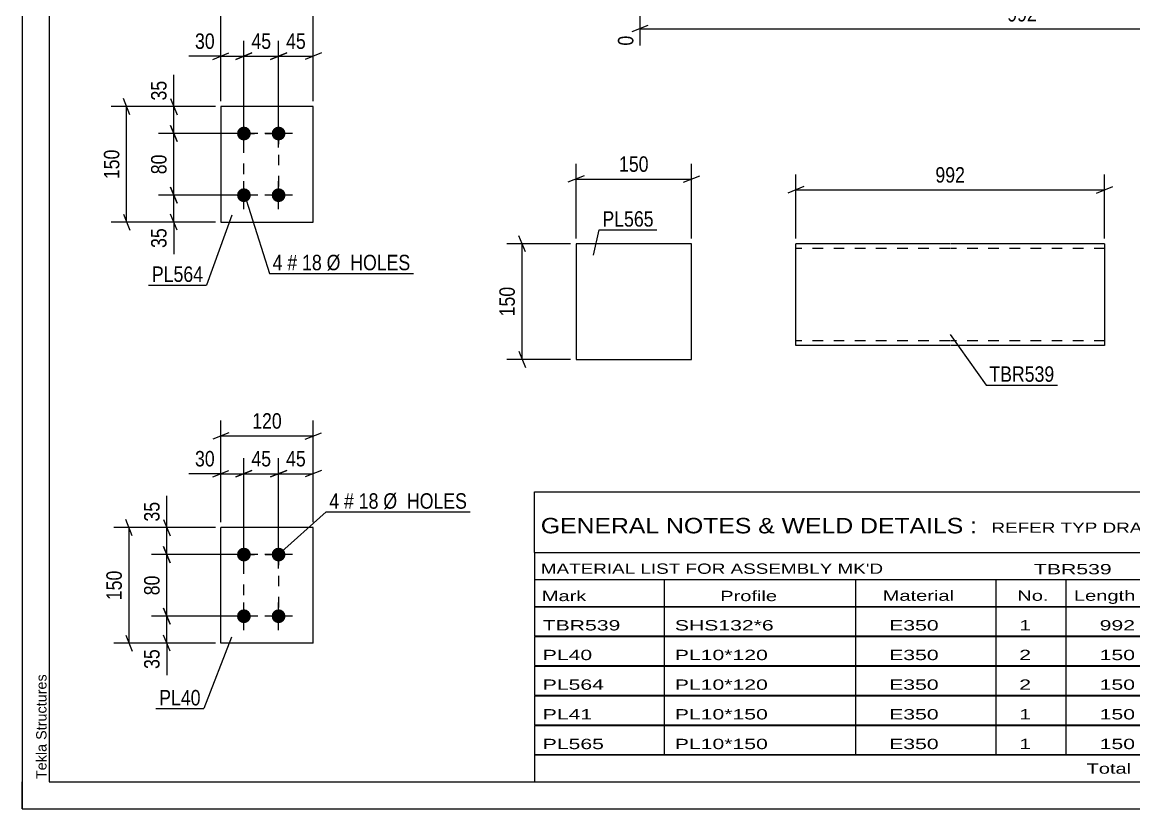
# Model space of a CAD drawing. Header units: millimetres. Extents: x 0 to 420, y 0 to 297.
# Drawn here: x 0 to 206.1, y 0 to 145.8 of the extents above; entities that cross this region are included whole.
import ezdxf

# ---------------------------------------------------------------- set-up
doc = ezdxf.new("R2010")
doc.units = ezdxf.units.MM
doc.linetypes.add('DXK_LINE_DOT2', pattern=[3.9198, 1.9599, -1.9599])
doc.styles.add('Arial', font='ARIAL.TTF', dxfattribs={"height": 0.2})
doc.styles.add('Arial Narrow', font='ARIALN.TTF', dxfattribs={"height": 0.2})

# ---------------------------------------------------------------- blocks, each defined once
blk = doc.blocks.new('Unknown-585758134-1128')
at = {"color": 5, "linetype": 'Continuous'}
for p, q in [((0, 297), (0, 0)), ((5, 292), (5, 5)), ((0, 0), (0, 5)), ((5, 5), (415, 5)), ((0, 0), (420, 0))]:
    blk.add_line(p, q, dxfattribs=at)
at = {"color": 174, "linetype": 'Continuous', "style": 'Arial'}
blk.add_text('Tekla Structures', height=1.9102, rotation=90, dxfattribs=at).set_placement((4.5, 5.5))
blk = doc.blocks.new('Part-585758134-1271 - 1220')
at = {"color": 2, "linetype": 'Continuous'}
for p, q in [((53.96, 52.12), (36.81, 52.12)), ((36.81, 30.7), (36.81, 52.12)), ((53.96, 30.7), (53.96, 52.12)), ((53.96, 30.7), (36.81, 30.7))]:
    blk.add_line(p, q, dxfattribs=at)
blk = doc.blocks.new('Bolt-585758134-1256 - 1220')
at = {"linetype": 'Continuous'}
for points in [[(41.1, 45.84, -1), (41.1, 48.41, -1)], [(47.53, 45.84, -1), (47.53, 48.41, -1)], [(41.1, 34.41, -1), (41.1, 36.98, -1)], [(47.53, 34.41, -1), (47.53, 36.98, -1)]]:
    blk.add_hatch(color=1, dxfattribs=at).paths.add_polyline_path(points)
at = {"color": 1, "linetype": 'Continuous'}
for p, q in [((41.1, 44.55), (41.1, 49.7)), ((47.53, 44.55), (47.53, 49.7)), ((43.67, 47.12), (38.53, 47.12)), ((50.1, 47.12), (44.96, 47.12)), ((41.1, 33.12), (41.1, 38.27)), ((47.53, 33.12), (47.53, 38.27)), ((43.67, 35.7), (38.53, 35.7)), ((50.1, 35.7), (44.96, 35.7))]:
    blk.add_line(p, q, dxfattribs=at)
blk = doc.blocks.new('Bolt-585758134-1571 - 1565')
at = {"linetype": 'Continuous'}
for points in [[(41.1, 123.9, -1), (41.1, 126.47, -1)], [(47.53, 123.9, -1), (47.53, 126.47, -1)], [(41.1, 112.47, -1), (41.1, 115.04, -1)], [(47.53, 112.47, -1), (47.53, 115.04, -1)]]:
    blk.add_hatch(color=1, dxfattribs=at).paths.add_polyline_path(points)
at = {"color": 1, "linetype": 'Continuous'}
for p, q in [((41.1, 122.61), (41.1, 127.76)), ((47.53, 122.61), (47.53, 127.76)), ((43.67, 125.18), (38.53, 125.18)), ((50.1, 125.18), (44.96, 125.18)), ((41.1, 111.18), (41.1, 116.33)), ((47.53, 111.18), (47.53, 116.33)), ((43.67, 113.76), (38.53, 113.76)), ((50.1, 113.76), (44.96, 113.76))]:
    blk.add_line(p, q, dxfattribs=at)
blk = doc.blocks.new('Part-585758134-1586 - 1565')
at = {"color": 2, "linetype": 'Continuous'}
for p, q in [((53.96, 130.18), (36.81, 130.18)), ((36.81, 130.18), (36.81, 108.76)), ((53.96, 108.76), (53.96, 130.18)), ((36.81, 108.76), (53.96, 108.76))]:
    blk.add_line(p, q, dxfattribs=at)
blk = doc.blocks.new('Part-585758134-1541 - 1525')
at = {"color": 2, "linetype": 'Continuous'}
for p, q in [((124.11, 104.74), (102.68, 104.74)), ((102.68, 104.74), (102.68, 83.31)), ((124.11, 83.31), (124.11, 104.74)), ((102.68, 83.31), (124.11, 83.31))]:
    blk.add_line(p, q, dxfattribs=at)
blk = doc.blocks.new('Part-585758134-1432 - 1410')
at = {"color": 2, "linetype": 'Continuous'}
for p, q in [((172.01, 104.74), (143.43, 104.74)), ((143.43, 86.01), (143.43, 104.74)), ((200.68, 104.74), (172.11, 104.74)), ((200.68, 104.74), (200.68, 85.88)), ((143.43, 85.88), (143.43, 86.01)), ((172.01, 85.88), (143.43, 85.88)), ((200.68, 85.88), (172.11, 85.88))]:
    blk.add_line(p, q, dxfattribs=at)
at = {"color": 7, "linetype": 'DXK_LINE_DOT2'}
for p, q in [((172.01, 103.88), (143.43, 103.88)), ((200.68, 103.88), (172.11, 103.88)), ((143.43, 86.74), (143.43, 86.8)), ((172.01, 86.74), (143.43, 86.74)), ((200.68, 86.74), (172.11, 86.74)), ((200.68, 86.74), (200.68, 86.8))]:
    blk.add_line(p, q, dxfattribs=at)
blk = doc.blocks.new('Rectangle-585758134-1393 - 1220')
at = {"color": 1, "linetype": 'DXK_LINE_DOT2'}
blk.add_lwpolyline([(41.1, 47.12), (47.53, 47.12), (47.53, 35.7), (41.1, 35.7), (41.1, 47.12)], close=True, dxfattribs=at)
blk = doc.blocks.new('Rectangle-585758134-1701 - 1565')
at = {"color": 1, "linetype": 'DXK_LINE_DOT2'}
blk.add_lwpolyline([(41.1, 125.18), (47.53, 125.18), (47.53, 113.76), (41.1, 113.76), (41.1, 125.18)], close=True, dxfattribs=at)
blk = doc.blocks.new('StraightDimension-585758134-1380 - 1220')
at = {"color": 7, "linetype": 'Continuous'}
for p, q in [((36.81, 53.12), (36.81, 64.97)), ((41.1, 48.12), (41.1, 64.97)), ((35.31, 61.52), (38.31, 62.72)), ((36.81, 62.12), (41.1, 62.12)), ((42.6, 62.72), (39.6, 61.52))]:
    blk.add_line(p, q, dxfattribs=at)
at = {"color": 0}
blk.add_wipeout([(36.29, 62.87), (36.29, 67.07), (31.43, 67.07), (31.43, 62.87)], dxfattribs=at)
at = {"color": 7, "linetype": 'Continuous'}
blk.add_line((36.81, 62.12), (30.91, 62.12), dxfattribs=at)
blk.add_line((36.81, 62.12), (30.91, 62.12), dxfattribs=at)
at = {"color": 3, "style": 'Arial Narrow'}
blk.add_text('30', height=2.863, dxfattribs=at).set_placement((32.03, 63.47))
blk = doc.blocks.new('StraightDimension-585758134-1274 - 1220')
at = {"color": 7, "linetype": 'Continuous'}
for p, q in [((36.81, 53.12), (36.81, 71.97)), ((53.96, 53.12), (53.96, 71.97)), ((38.31, 69.72), (35.31, 68.52)), ((36.81, 69.12), (53.96, 69.12)), ((52.46, 68.52), (55.46, 69.72))]:
    blk.add_line(p, q, dxfattribs=at)
at = {"color": 0}
blk.add_wipeout([(48.73, 69.87), (48.73, 74.07), (42.04, 74.07), (42.04, 69.87)], dxfattribs=at)
at = {"color": 3, "style": 'Arial Narrow'}
blk.add_text('120', height=2.863, dxfattribs=at).set_placement((42.64, 70.47))
blk = doc.blocks.new('StraightDimension-585758134-1299 - 1220')
at = {"color": 7, "linetype": 'Continuous'}
for p, q in [((20.41, 50.62), (19.21, 53.62)), ((35.81, 52.12), (16.96, 52.12)), ((19.81, 30.7), (19.81, 52.12)), ((19.21, 32.2), (20.41, 29.2)), ((35.81, 30.7), (16.96, 30.7))]:
    blk.add_line(p, q, dxfattribs=at)
at = {"color": 0}
blk.add_wipeout([(19.06, 44.75), (14.86, 44.75), (14.86, 38.07), (19.06, 38.07)], dxfattribs=at)
at = {"color": 3, "style": 'Arial Narrow'}
blk.add_text('150', height=2.863, rotation=90.0002, dxfattribs=at).set_placement((18.46, 38.67))
blk = doc.blocks.new('StraightDimension-585758134-1317 - 1220')
at = {"color": 7, "linetype": 'Continuous'}
for p, q in [((26.21, 37.2), (27.41, 34.2)), ((40.1, 35.7), (23.96, 35.7)), ((26.81, 30.7), (26.81, 35.7)), ((27.41, 29.2), (26.21, 32.2)), ((35.81, 30.7), (23.96, 30.7))]:
    blk.add_line(p, q, dxfattribs=at)
at = {"color": 0}
blk.add_wipeout([(26.06, 30.17), (21.86, 30.17), (21.86, 25.32), (26.06, 25.32)], dxfattribs=at)
at = {"color": 7, "linetype": 'Continuous'}
blk.add_line((26.81, 30.7), (26.81, 24.79), dxfattribs=at)
blk.add_line((26.81, 30.7), (26.81, 24.79), dxfattribs=at)
at = {"color": 3, "style": 'Arial Narrow'}
blk.add_text('35', height=2.863, rotation=90.0002, dxfattribs=at).set_placement((25.46, 25.92))
blk = doc.blocks.new('StraightDimension-585758134-1330 - 1220')
at = {"color": 7, "linetype": 'Continuous'}
for p, q in [((26.21, 48.62), (27.41, 45.62)), ((40.1, 47.12), (23.96, 47.12)), ((26.81, 35.7), (26.81, 47.12)), ((27.41, 34.2), (26.21, 37.2)), ((40.1, 35.7), (23.96, 35.7))]:
    blk.add_line(p, q, dxfattribs=at)
at = {"color": 0}
blk.add_wipeout([(26.06, 43.84), (21.86, 43.84), (21.86, 38.98), (26.06, 38.98)], dxfattribs=at)
at = {"color": 3, "style": 'Arial Narrow'}
blk.add_text('80', height=2.863, rotation=90.0002, dxfattribs=at).set_placement((25.46, 39.58))
blk = doc.blocks.new('StraightDimension-585758134-1340 - 1220')
at = {"color": 7, "linetype": 'Continuous'}
for p, q in [((26.21, 53.62), (27.41, 50.62)), ((35.81, 52.12), (23.96, 52.12)), ((26.81, 47.12), (26.81, 52.12)), ((27.41, 45.62), (26.21, 48.62)), ((40.1, 47.12), (23.96, 47.12))]:
    blk.add_line(p, q, dxfattribs=at)
at = {"color": 0}
blk.add_wipeout([(26.06, 57.51), (21.86, 57.51), (21.86, 52.65), (26.06, 52.65)], dxfattribs=at)
at = {"color": 7, "linetype": 'Continuous'}
blk.add_line((26.81, 52.12), (26.81, 58.03), dxfattribs=at)
blk.add_line((26.81, 52.12), (26.81, 58.03), dxfattribs=at)
at = {"color": 3, "style": 'Arial Narrow'}
blk.add_text('35', height=2.863, rotation=90.0002, dxfattribs=at).set_placement((25.46, 53.25))
blk = doc.blocks.new('StraightDimension-585758134-1354 - 1220')
at = {"color": 7, "linetype": 'Continuous'}
for p, q in [((47.53, 48.12), (47.53, 64.97)), ((53.96, 53.12), (53.96, 64.97)), ((46.03, 61.52), (49.03, 62.72)), ((47.53, 62.12), (53.96, 62.12)), ((55.46, 62.72), (52.46, 61.52))]:
    blk.add_line(p, q, dxfattribs=at)
at = {"color": 0}
blk.add_wipeout([(53.17, 62.87), (53.17, 67.07), (48.32, 67.07), (48.32, 62.87)], dxfattribs=at)
at = {"color": 3, "style": 'Arial Narrow'}
blk.add_text('45', height=2.863, dxfattribs=at).set_placement((48.92, 63.47))
blk = doc.blocks.new('StraightDimension-585758134-1370 - 1220')
at = {"color": 7, "linetype": 'Continuous'}
for p, q in [((41.1, 48.12), (41.1, 64.97)), ((47.53, 48.12), (47.53, 64.97)), ((39.6, 61.52), (42.6, 62.72)), ((41.1, 62.12), (47.53, 62.12)), ((49.03, 62.72), (46.03, 61.52))]:
    blk.add_line(p, q, dxfattribs=at)
at = {"color": 0}
blk.add_wipeout([(46.74, 62.87), (46.74, 67.07), (41.89, 67.07), (41.89, 62.87)], dxfattribs=at)
at = {"color": 3, "style": 'Arial Narrow'}
blk.add_text('45', height=2.863, dxfattribs=at).set_placement((42.49, 63.47))
blk = doc.blocks.new('StraightDimension-585758134-1588 - 1565')
at = {"color": 7, "linetype": 'Continuous'}
for p, q in [((36.81, 131.18), (36.81, 150.85)), ((53.96, 131.18), (53.96, 150.85)), ((38.31, 148.6), (35.31, 147.4)), ((52.46, 147.4), (55.46, 148.6)), ((36.81, 148), (53.96, 148))]:
    blk.add_line(p, q, dxfattribs=at)
at = {"color": 0}
blk.add_wipeout([(48.73, 148.75), (48.73, 152.95), (42.04, 152.95), (42.04, 148.75)], dxfattribs=at)
at = {"color": 3, "style": 'Arial Narrow'}
blk.add_text('120', height=2.863, dxfattribs=at).set_placement((42.64, 149.35))
blk = doc.blocks.new('StraightDimension-585758134-1688 - 1565')
at = {"color": 7, "linetype": 'Continuous'}
for p, q in [((35.81, 130.18), (25.25, 130.18)), ((27.5, 131.68), (28.7, 128.68)), ((28.1, 125.18), (28.1, 130.18)), ((28.7, 123.68), (27.5, 126.68)), ((40.1, 125.18), (25.25, 125.18))]:
    blk.add_line(p, q, dxfattribs=at)
at = {"color": 0}
blk.add_wipeout([(27.35, 135.57), (23.15, 135.57), (23.15, 130.71), (27.35, 130.71)], dxfattribs=at)
at = {"color": 7, "linetype": 'Continuous'}
blk.add_line((28.1, 130.18), (28.1, 136.09), dxfattribs=at)
blk.add_line((28.1, 130.18), (28.1, 136.09), dxfattribs=at)
at = {"color": 3, "style": 'Arial Narrow'}
blk.add_text('35', height=2.863, rotation=90.0002, dxfattribs=at).set_placement((26.75, 131.31))
blk = doc.blocks.new('StraightDimension-585758134-1624 - 1565')
at = {"color": 7, "linetype": 'Continuous'}
for p, q in [((41.1, 126.18), (41.1, 142.38)), ((47.53, 126.18), (47.53, 142.38)), ((39.6, 138.93), (42.6, 140.13)), ((41.1, 139.53), (47.53, 139.53)), ((49.03, 140.13), (46.03, 138.93))]:
    blk.add_line(p, q, dxfattribs=at)
at = {"color": 0}
blk.add_wipeout([(46.74, 140.28), (46.74, 144.48), (41.89, 144.48), (41.89, 140.28)], dxfattribs=at)
at = {"color": 3, "style": 'Arial Narrow'}
blk.add_text('45', height=2.863, dxfattribs=at).set_placement((42.49, 140.88))
blk = doc.blocks.new('StraightDimension-585758134-1608 - 1565')
at = {"color": 7, "linetype": 'Continuous'}
for p, q in [((47.53, 126.18), (47.53, 142.38)), ((53.96, 131.18), (53.96, 142.38)), ((46.03, 138.93), (49.03, 140.13)), ((47.53, 139.53), (53.96, 139.53)), ((55.46, 140.13), (52.46, 138.93))]:
    blk.add_line(p, q, dxfattribs=at)
at = {"color": 0}
blk.add_wipeout([(53.17, 140.28), (53.17, 144.48), (48.32, 144.48), (48.32, 140.28)], dxfattribs=at)
at = {"color": 3, "style": 'Arial Narrow'}
blk.add_text('45', height=2.863, dxfattribs=at).set_placement((48.92, 140.88))
blk = doc.blocks.new('StraightDimension-585758134-1634 - 1565')
at = {"color": 7, "linetype": 'Continuous'}
for p, q in [((36.81, 131.18), (36.81, 142.38)), ((41.1, 126.18), (41.1, 142.38)), ((35.31, 138.93), (38.31, 140.13)), ((36.81, 139.53), (41.1, 139.53)), ((42.6, 140.13), (39.6, 138.93))]:
    blk.add_line(p, q, dxfattribs=at)
at = {"color": 0}
blk.add_wipeout([(36.29, 140.28), (36.29, 144.48), (31.43, 144.48), (31.43, 140.28)], dxfattribs=at)
at = {"color": 7, "linetype": 'Continuous'}
blk.add_line((36.81, 139.53), (30.91, 139.53), dxfattribs=at)
blk.add_line((36.81, 139.53), (30.91, 139.53), dxfattribs=at)
at = {"color": 3, "style": 'Arial Narrow'}
blk.add_text('30', height=2.863, dxfattribs=at).set_placement((32.03, 140.88))
blk = doc.blocks.new('StraightDimension-585758134-1648 - 1565')
at = {"color": 7, "linetype": 'Continuous'}
for p, q in [((35.81, 130.18), (16.5, 130.18)), ((19.95, 128.68), (18.75, 131.68)), ((19.35, 108.76), (19.35, 130.18)), ((18.75, 110.26), (19.95, 107.26)), ((35.81, 108.76), (16.5, 108.76))]:
    blk.add_line(p, q, dxfattribs=at)
at = {"color": 0}
blk.add_wipeout([(18.6, 122.81), (14.4, 122.81), (14.4, 116.13), (18.6, 116.13)], dxfattribs=at)
at = {"color": 3, "style": 'Arial Narrow'}
blk.add_text('150', height=2.863, rotation=90.0002, dxfattribs=at).set_placement((18, 116.73))
blk = doc.blocks.new('StraightDimension-585758134-1665 - 1565')
at = {"color": 7, "linetype": 'Continuous'}
for p, q in [((40.1, 113.76), (25.25, 113.76)), ((27.5, 115.26), (28.7, 112.26)), ((28.1, 108.76), (28.1, 113.76)), ((28.7, 107.26), (27.5, 110.26)), ((35.81, 108.76), (25.25, 108.76))]:
    blk.add_line(p, q, dxfattribs=at)
at = {"color": 0}
blk.add_wipeout([(27.35, 108.23), (23.15, 108.23), (23.15, 103.37), (27.35, 103.37)], dxfattribs=at)
at = {"color": 7, "linetype": 'Continuous'}
blk.add_line((28.1, 108.76), (28.1, 102.85), dxfattribs=at)
blk.add_line((28.1, 108.76), (28.1, 102.85), dxfattribs=at)
at = {"color": 3, "style": 'Arial Narrow'}
blk.add_text('35', height=2.863, rotation=90.0002, dxfattribs=at).set_placement((26.75, 103.97))
blk = doc.blocks.new('StraightDimension-585758134-1678 - 1565')
at = {"color": 7, "linetype": 'Continuous'}
for p, q in [((27.5, 126.68), (28.7, 123.68)), ((40.1, 125.18), (25.25, 125.18)), ((28.1, 113.76), (28.1, 125.18)), ((40.1, 113.76), (25.25, 113.76)), ((28.7, 112.26), (27.5, 115.26))]:
    blk.add_line(p, q, dxfattribs=at)
at = {"color": 0}
blk.add_wipeout([(27.35, 121.9), (23.15, 121.9), (23.15, 117.04), (27.35, 117.04)], dxfattribs=at)
at = {"color": 3, "style": 'Arial Narrow'}
blk.add_text('80', height=2.863, rotation=90.0002, dxfattribs=at).set_placement((26.75, 117.64))
blk = doc.blocks.new('StraightDimension-585758134-2192 - 1923')
at = {"color": 7, "linetype": 'Continuous'}
for p, q in [((114.51, 158.79), (114.51, 141.49)), ((256.23, 158.79), (256.23, 137.84)), ((116.01, 145.22), (113.01, 144.02)), ((114.51, 144.62), (256.23, 144.62)), ((254.73, 144.02), (257.73, 145.22))]:
    blk.add_line(p, q, dxfattribs=at)
at = {"color": 0}
blk.add_wipeout([(188.71, 145.37), (188.71, 149.57), (182.03, 149.57), (182.03, 145.37)], dxfattribs=at)
at = {"color": 0, "linetype": 'Continuous'}
for points in [[(113.91, 143.92), (109.71, 143.92), (109.71, 140.89), (113.91, 140.89)], [(255.63, 143.92), (251.43, 143.92), (251.43, 137.24), (255.63, 137.24)]]:
    blk.add_wipeout(points, dxfattribs=at)
at = {"color": 3, "style": 'Arial Narrow'}
blk.add_text('992', height=2.863, dxfattribs=at).set_placement((182.63, 145.97))
at = {"color": 3, "linetype": 'Continuous', "style": 'Arial Narrow'}
for s, height, p in [('0', 2.86, (113.31, 141.49)), ('992', 2.863, (255.03, 137.84))]:
    blk.add_text(s, height=height, rotation=90.0002, dxfattribs=at).set_placement(p)
blk = doc.blocks.new('StraightDimension-585758134-1543 - 1525')
at = {"color": 7, "linetype": 'Continuous'}
for p, q in [((102.68, 105.74), (102.68, 119.59)), ((124.11, 105.74), (124.11, 119.59)), ((104.18, 117.34), (101.18, 116.14)), ((102.68, 116.74), (124.11, 116.74)), ((122.61, 116.14), (125.61, 117.34))]:
    blk.add_line(p, q, dxfattribs=at)
at = {"color": 0}
blk.add_wipeout([(116.73, 117.49), (116.73, 121.69), (110.05, 121.69), (110.05, 117.49)], dxfattribs=at)
at = {"color": 3, "style": 'Arial Narrow'}
blk.add_text('150', height=2.863, dxfattribs=at).set_placement((110.65, 118.09))
blk = doc.blocks.new('StraightDimension-585758134-1554 - 1525')
at = {"color": 7, "linetype": 'Continuous'}
for p, q in [((93.28, 103.24), (92.08, 106.24)), ((101.68, 104.74), (89.83, 104.74)), ((92.68, 83.31), (92.68, 104.74)), ((92.08, 84.81), (93.28, 81.81)), ((101.68, 83.31), (89.83, 83.31))]:
    blk.add_line(p, q, dxfattribs=at)
at = {"color": 0}
blk.add_wipeout([(91.93, 97.37), (87.73, 97.37), (87.73, 90.69), (91.93, 90.69)], dxfattribs=at)
at = {"color": 3, "style": 'Arial Narrow'}
blk.add_text('150', height=2.863, rotation=90.0002, dxfattribs=at).set_placement((91.33, 91.29))
blk = doc.blocks.new('StraightDimension-585758134-1510 - 1410')
at = {"color": 7, "linetype": 'Continuous'}
for p, q in [((143.43, 105.74), (143.43, 117.59)), ((200.68, 105.74), (200.68, 117.59)), ((144.93, 115.34), (141.93, 114.14)), ((143.43, 114.74), (200.68, 114.74)), ((199.18, 114.14), (202.18, 115.34))]:
    blk.add_line(p, q, dxfattribs=at)
at = {"color": 0}
blk.add_wipeout([(175.4, 115.49), (175.4, 119.69), (168.71, 119.69), (168.71, 115.49)], dxfattribs=at)
at = {"color": 3, "style": 'Arial Narrow'}
blk.add_text('992', height=2.863, dxfattribs=at).set_placement((169.31, 116.09))
blk = doc.blocks.new('Unknown-585758134-3472')
at = {"color": 7, "linetype": 'Continuous'}
for p, q in [((95, 58.75), (255, 58.75)), ((95, 47.5), (95, 58.75)), ((255, 58.75), (255, 47.5)), ((95, 47.5), (255, 47.5)), ((95, 47.5), (95, 42.5)), ((255, 47.5), (255, 42.5)), ((95, 42.5), (255, 42.5)), ((95, 42.5), (95, 37.5)), ((119, 42.5), (119, 37.5)), ((154.5, 42.5), (154.5, 37.5)), ((180.5, 42.5), (180.5, 37.5)), ((193.5, 42.5), (193.5, 37.5)), ((211, 42.5), (211, 37.5)), ((233, 42.5), (233, 37.5)), ((255, 42.5), (255, 37.5)), ((95, 37.5), (255, 37.5)), ((95, 37.45), (95, 32.05)), ((95, 37.45), (255, 37.45)), ((119, 37.5), (119, 32)), ((154.5, 37.5), (154.5, 32)), ((180.5, 37.5), (180.5, 32)), ((193.5, 37.5), (193.5, 32)), ((211, 37.5), (211, 32)), ((233, 37.5), (233, 32)), ((255, 37.45), (255, 32.05)), ((95, 32.05), (255, 32.05)), ((95, 31.95), (95, 26.55)), ((95, 31.95), (255, 31.95)), ((119, 32), (119, 26.5)), ((154.5, 32), (154.5, 26.5)), ((180.5, 32), (180.5, 26.5)), ((193.5, 32), (193.5, 26.5)), ((211, 32), (211, 26.5)), ((233, 32), (233, 26.5)), ((255, 31.95), (255, 26.55)), ((95, 26.55), (255, 26.55)), ((95, 26.45), (95, 21.05)), ((95, 26.45), (255, 26.45)), ((119, 26.5), (119, 21)), ((154.5, 26.5), (154.5, 21)), ((180.5, 26.5), (180.5, 21)), ((193.5, 26.5), (193.5, 21)), ((211, 26.5), (211, 21)), ((233, 26.5), (233, 21)), ((255, 26.45), (255, 21.05)), ((95, 21.05), (255, 21.05)), ((95, 20.95), (95, 15.55)), ((95, 20.95), (255, 20.95)), ((119, 21), (119, 15.5)), ((154.5, 21), (154.5, 15.5)), ((180.5, 21), (180.5, 15.5)), ((193.5, 21), (193.5, 15.5)), ((211, 21), (211, 15.5)), ((233, 21), (233, 15.5)), ((255, 20.95), (255, 15.55)), ((95, 15.55), (255, 15.55)), ((95, 15.45), (95, 10.05)), ((95, 15.45), (255, 15.45)), ((119, 15.5), (119, 10)), ((154.5, 15.5), (154.5, 10)), ((180.5, 15.5), (180.5, 10)), ((193.5, 15.5), (193.5, 10)), ((211, 15.5), (211, 10)), ((233, 15.5), (233, 10)), ((255, 15.45), (255, 10.05)), ((95, 10.05), (255, 10.05)), ((95, 10), (255, 10)), ((95, 10), (95, 5)), ((211, 10), (211, 5)), ((233, 10), (233, 5)), ((255, 10), (255, 5)), ((95, 5), (255, 5))]:
    blk.add_line(p, q, dxfattribs=at)
at = {"color": 7, "style": 'Arial Narrow'}
for s, height, width, p in [('GENERAL NOTES & WELD DETAILS :', 2.8633, 1.4, (96.15, 51.06)), ('REFER TYP DRAWING TYP-01', 1.9089, 1.6, (179.7, 51.16)), ("MATERIAL LIST FOR ASSEMBLY MK'D", 1.9089, 1.6, (96.15, 43.56)), ('TBR539', 1.909, 1.794707, (187.59, 43.47)), ('1', 1.91, 1.794707, (217.08, 43.56)), ('No. Required', 1.9089, 1.6, (226.41, 43.56)), ('Mark', 1.909, 1.7, (96.34, 38.5)), ('Profile', 1.909, 1.7, (129.41, 38.5)), ('Material', 1.909, 1.7, (159.54, 38.56)), ('No.', 1.909, 1.7, (184.5, 38.56)), ('Length', 1.909, 1.7, (195, 38.56)), ('Area', 1.909, 1.7, (217.5, 38.56)), ('Weight', 1.909, 1.7, (237, 38.56))]:
    blk.add_text(s, height=height, dxfattribs=dict(at, width=width)).set_placement(p)
at = {"color": 7, "linetype": 'Continuous', "style": 'Arial Narrow'}
for s, height, width, p in [('TBR539', 1.909, 1.794707, (96.5, 33.06)), ('SHS132*6', 1.909, 1.794707, (121, 33.06)), ('E350', 1.909, 1.794707, (160.74, 33.06)), ('1', 1.91, 1.794707, (184.86, 33.06)), ('992', 1.909, 1.794707, (199.77, 33.06)), ('0.5', 1.909, 1.794707, (221.32, 33.06)), ('23.5', 1.909, 1.794707, (240.14, 33.06)), ('PL40', 1.909, 1.794707, (96.5, 27.56)), ('PL10*120', 1.909, 1.794707, (121, 27.56)), ('E350', 1.909, 1.794707, (160.74, 27.56)), ('2', 1.91, 1.794707, (184.86, 27.56)), ('150', 1.909, 1.794707, (199.77, 27.56)), ('0.0', 1.909, 1.794707, (221.32, 27.56)), ('2.8', 1.909, 1.794707, (242.33, 27.56)), ('PL564', 1.909, 1.794707, (96.5, 22.06)), ('PL10*120', 1.909, 1.794707, (121, 22.06)), ('E350', 1.909, 1.794707, (160.74, 22.06)), ('2', 1.91, 1.794707, (184.86, 22.06)), ('150', 1.909, 1.794707, (199.77, 22.06)), ('0.0', 1.909, 1.794707, (221.32, 22.06)), ('2.8', 1.909, 1.794707, (242.33, 22.06)), ('PL41', 1.909, 1.794707, (96.5, 16.56)), ('PL10*150', 1.909, 1.794707, (121, 16.56)), ('E350', 1.909, 1.794707, (160.74, 16.56)), ('1', 1.91, 1.794707, (184.86, 16.56)), ('150', 1.909, 1.794707, (199.77, 16.56)), ('0.1', 1.909, 1.794707, (221.32, 16.56)), ('1.8', 1.909, 1.794707, (242.33, 16.56)), ('PL565', 1.909, 1.794707, (96.5, 11.06)), ('PL10*150', 1.909, 1.794707, (121, 11.06)), ('E350', 1.909, 1.794707, (160.74, 11.06)), ('1', 1.91, 1.794707, (184.86, 11.06)), ('150', 1.909, 1.794707, (199.77, 11.06)), ('0.1', 1.909, 1.794707, (221.32, 11.06)), ('1.8', 1.909, 1.794707, (242.33, 11.06)), ('Total', 1.909, 1.7, (197.33, 6.5)), ('0.8', 1.909, 1.794707, (220.83, 6.5)), ('32.7', 1.909, 1.794707, (240.14, 6.5))]:
    blk.add_text(s, height=height, dxfattribs=dict(at, width=width)).set_placement(p)
blk = doc.blocks.new('Mark-585758134-1267 - 1220')
at = {"color": 0}
blk.add_wipeout([(33.08, 19.16), (33.08, 22.16), (25.4, 22.16), (25.4, 19.16)], dxfattribs=at)
blk.add_wipeout([(33.08, 19.16), (33.08, 22.16), (25.4, 22.16), (25.4, 19.16)], dxfattribs=at)
at = {"color": 30, "linetype": 'Continuous'}
for p in [(38.82, 31.81), (24.8, 18.56)]:
    blk.add_line(p, (33.68, 18.56), dxfattribs=at)
at = {"color": 3, "style": 'Arial Narrow'}
blk.add_text('PL40', height=2.863, dxfattribs=at).set_placement((25.4, 19.16))
blk = doc.blocks.new('Mark-585758134-1251 - 1220')
at = {"color": 0}
blk.add_wipeout([(58.77, 55.63), (58.77, 58.63), (56.94, 58.63), (56.94, 55.63)], dxfattribs=at)
blk.add_wipeout([(58.77, 55.63), (58.77, 58.63), (56.94, 58.63), (56.94, 55.63)], dxfattribs=at)
at = {"color": 7, "linetype": 'Continuous'}
blk.add_line((47.53, 47.12), (56.34, 55.03), dxfattribs=at)
at = {"color": 0}
blk.add_wipeout([(61.5, 55.63), (61.5, 58.63), (59.67, 58.63), (59.67, 55.63)], dxfattribs=at)
blk.add_wipeout([(61.5, 55.63), (61.5, 58.63), (59.67, 58.63), (59.67, 55.63)], dxfattribs=at)
at = {"color": 3, "style": 'Arial Narrow'}
blk.add_text('4', height=2.86, dxfattribs=at).set_placement((56.94, 55.63))
at = {"color": 0}
blk.add_wipeout([(66.05, 55.63), (66.05, 58.63), (62.4, 58.63), (62.4, 55.63)], dxfattribs=at)
blk.add_wipeout([(66.05, 55.63), (66.05, 58.63), (62.4, 58.63), (62.4, 55.63)], dxfattribs=at)
at = {"color": 3, "style": 'Arial Narrow'}
for s, height, p in [('#', 2.86, (59.67, 55.63)), ('18', 2.863, (62.4, 55.63))]:
    blk.add_text(s, height=height, dxfattribs=at).set_placement(p)
at = {"color": 0}
blk.add_wipeout([(82.48, 55.63), (82.48, 58.63), (66.95, 58.63), (66.95, 55.63)], dxfattribs=at)
blk.add_wipeout([(82.48, 55.63), (82.48, 58.63), (66.95, 58.63), (66.95, 55.63)], dxfattribs=at)
at = {"color": 7, "linetype": 'Continuous'}
blk.add_line((56.34, 55.03), (83.08, 55.03), dxfattribs=at)
at = {"color": 3, "style": 'Arial Narrow'}
blk.add_text('Ø  HOLES', height=2.863, dxfattribs=at).set_placement((66.95, 55.63))
blk = doc.blocks.new('Mark-585758134-1567 - 1565')
at = {"color": 0}
blk.add_wipeout([(48.26, 99.84), (48.26, 102.84), (46.43, 102.84), (46.43, 99.84)], dxfattribs=at)
blk.add_wipeout([(48.26, 99.84), (48.26, 102.84), (46.43, 102.84), (46.43, 99.84)], dxfattribs=at)
at = {"color": 7, "linetype": 'Continuous'}
blk.add_line((41.15, 114.06), (45.83, 99.24), dxfattribs=at)
at = {"color": 0}
blk.add_wipeout([(50.99, 99.84), (50.99, 102.84), (49.16, 102.84), (49.16, 99.84)], dxfattribs=at)
blk.add_wipeout([(50.99, 99.84), (50.99, 102.84), (49.16, 102.84), (49.16, 99.84)], dxfattribs=at)
at = {"color": 3, "style": 'Arial Narrow'}
blk.add_text('4', height=2.86, dxfattribs=at).set_placement((46.43, 99.84))
at = {"color": 0}
blk.add_wipeout([(55.54, 99.84), (55.54, 102.84), (51.89, 102.84), (51.89, 99.84)], dxfattribs=at)
blk.add_wipeout([(55.54, 99.84), (55.54, 102.84), (51.89, 102.84), (51.89, 99.84)], dxfattribs=at)
at = {"color": 3, "style": 'Arial Narrow'}
for s, height, p in [('#', 2.86, (49.16, 99.84)), ('18', 2.863, (51.89, 99.84))]:
    blk.add_text(s, height=height, dxfattribs=at).set_placement(p)
at = {"color": 0}
blk.add_wipeout([(71.97, 99.84), (71.97, 102.84), (56.44, 102.84), (56.44, 99.84)], dxfattribs=at)
blk.add_wipeout([(71.97, 99.84), (71.97, 102.84), (56.44, 102.84), (56.44, 99.84)], dxfattribs=at)
at = {"color": 7, "linetype": 'Continuous'}
blk.add_line((45.83, 99.24), (72.57, 99.24), dxfattribs=at)
at = {"color": 3, "style": 'Arial Narrow'}
blk.add_text('Ø  HOLES', height=2.863, dxfattribs=at).set_placement((56.44, 99.84))
blk = doc.blocks.new('Mark-585758134-1582 - 1565')
at = {"color": 0}
blk.add_wipeout([(33.55, 97.68), (33.55, 100.68), (24.04, 100.68), (24.04, 97.68)], dxfattribs=at)
blk.add_wipeout([(33.55, 97.68), (33.55, 100.68), (24.04, 100.68), (24.04, 97.68)], dxfattribs=at)
at = {"color": 30, "linetype": 'Continuous'}
for p in [(38.87, 110.04), (23.44, 97.08)]:
    blk.add_line(p, (34.15, 97.08), dxfattribs=at)
at = {"color": 3, "style": 'Arial Narrow'}
blk.add_text('PL564', height=2.863, dxfattribs=at).set_placement((24.04, 97.68))
blk = doc.blocks.new('Mark-585758134-1537 - 1525')
at = {"color": 0}
blk.add_wipeout([(117.07, 107.93), (117.07, 110.93), (107.57, 110.93), (107.57, 107.93)], dxfattribs=at)
blk.add_wipeout([(117.07, 107.93), (117.07, 110.93), (107.57, 110.93), (107.57, 107.93)], dxfattribs=at)
at = {"color": 30, "linetype": 'Continuous'}
for p, q in [((105.92, 102.65), (106.97, 107.33)), ((106.97, 107.33), (117.67, 107.33))]:
    blk.add_line(p, q, dxfattribs=at)
at = {"color": 3, "style": 'Arial Narrow'}
blk.add_text('PL565', height=2.863, dxfattribs=at).set_placement((107.57, 107.93))
blk = doc.blocks.new('Mark-585758134-1428 - 1410')
at = {"color": 0}
blk.add_wipeout([(191.36, 79.16), (191.36, 82.16), (179.31, 82.16), (179.31, 79.16)], dxfattribs=at)
blk.add_wipeout([(191.36, 79.16), (191.36, 82.16), (179.31, 82.16), (179.31, 79.16)], dxfattribs=at)
at = {"color": 30, "linetype": 'Continuous'}
for p, q in [((172.02, 87.94), (178.71, 78.56)), ((178.71, 78.56), (191.96, 78.56))]:
    blk.add_line(p, q, dxfattribs=at)
at = {"color": 3, "style": 'Arial Narrow'}
blk.add_text('TBR539', height=2.863, dxfattribs=at).set_placement((179.31, 79.16))

msp = doc.modelspace()

# ---------------------------------------------------------------- block references
for name in ['Unknown-585758134-1128', 'Part-585758134-1586 - 1565', 'Bolt-585758134-1571 - 1565', 'Rectangle-585758134-1701 - 1565', 'Part-585758134-1541 - 1525', 'Part-585758134-1432 - 1410', 'Unknown-585758134-3472', 'Part-585758134-1271 - 1220', 'Bolt-585758134-1256 - 1220', 'Rectangle-585758134-1393 - 1220']:
    msp.add_blockref(name, (0, 0))

# ---------------------------------------------------------------- next in the draw order: block references
for name in ['StraightDimension-585758134-2192 - 1923', 'StraightDimension-585758134-1588 - 1565', 'StraightDimension-585758134-1543 - 1525', 'StraightDimension-585758134-1510 - 1410', 'Mark-585758134-1567 - 1565', 'Mark-585758134-1428 - 1410', 'StraightDimension-585758134-1380 - 1220']:
    msp.add_blockref(name, (0, 0))

# ---------------------------------------------------------------- next in the draw order: block references
for name in ['StraightDimension-585758134-1688 - 1565', 'Mark-585758134-1537 - 1525', 'StraightDimension-585758134-1554 - 1525', 'StraightDimension-585758134-1274 - 1220']:
    msp.add_blockref(name, (0, 0))

# ---------------------------------------------------------------- next in the draw order: block references
for name in ['StraightDimension-585758134-1624 - 1565', 'StraightDimension-585758134-1354 - 1220', 'StraightDimension-585758134-1299 - 1220']:
    msp.add_blockref(name, (0, 0))

# ---------------------------------------------------------------- next in the draw order: block references
for name in ['StraightDimension-585758134-1634 - 1565', 'StraightDimension-585758134-1608 - 1565', 'StraightDimension-585758134-1317 - 1220']:
    msp.add_blockref(name, (0, 0))

# ---------------------------------------------------------------- next in the draw order: block references
for name in ['StraightDimension-585758134-1648 - 1565', 'StraightDimension-585758134-1330 - 1220', 'Mark-585758134-1267 - 1220']:
    msp.add_blockref(name, (0, 0))

# ---------------------------------------------------------------- next in the draw order: block references
for name in ['StraightDimension-585758134-1665 - 1565', 'StraightDimension-585758134-1340 - 1220']:
    msp.add_blockref(name, (0, 0))

# ---------------------------------------------------------------- next in the draw order: block references
for name in ['StraightDimension-585758134-1678 - 1565', 'Mark-585758134-1582 - 1565', 'StraightDimension-585758134-1370 - 1220']:
    msp.add_blockref(name, (0, 0))

# ---------------------------------------------------------------- next in the draw order: block references
msp.add_blockref('Mark-585758134-1251 - 1220', (0, 0))

doc.saveas('drawing.dxf')
